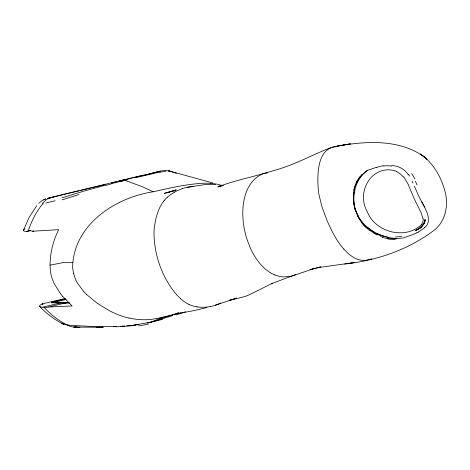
<?xml version="1.0" encoding="UTF-8"?>
<svg xmlns="http://www.w3.org/2000/svg" width="470" height="470" viewBox="0 0 470 470"><rect width="100%" height="100%" fill="white"/><g stroke="black" fill="none" stroke-linecap="round" stroke-linejoin="round"><path stroke-width="0.7" d="M425.015 219.619C424.862 224.431 419.798 228.919 415.245 230.758L420.021 227.974L421.972 226.24L419.957 228.02L415.169 230.746L420.021 227.974C422.436 226.17 424.968 223.056 425.015 219.619L424.868 220.988M23.512 230.218L29.128 217.387L36.731 205.719M356.372 183.106L356.977 181.855M421.608 224.413C405.851 240.217 375.06 232.462 367.24 211.588C355.438 191.302 372.945 162.861 396.786 171.386M163.366 201.654L164.236 200.555M360.032 177.108L360.331 176.72M359.95 177.19L360.261 176.785M361.9 174.869L367.317 170.446L376.523 167.279M424.745 227.709L418.253 232.045M38.793 203.281L41.93 200.731L45.555 198.933M167.461 197.159L168.372 196.354A66.141 47.687 77.5 0 1 174.264 192.3M367.317 170.446L366.289 171.227A37.506 32.501 72 0 0 361.025 176.65C354.991 184.346 353.052 194.715 354.18 204.28A35.979 34.721 10.1 0 0 362.816 222.551M174.247 192.259L174.758 191.966A85.029 61.4 77 0 1 176.338 191.126L182.46 188.541M220.647 302.933L220.424 303.062A50.625 36.525 77.3 0 1 220.195 303.185M62.786 296.494L72.127 305.947L48.222 307.051L67.574 302.498L69.043 302.527M295.706 274.533L271.243 283.786L272.588 283.204L249.212 294.813L244.999 296.523L229.331 300.389L236.751 298.133L233.496 299.108M48.222 307.051L45.408 307.697L42.623 307.186L62.821 302.41L51.753 302.192L51.876 302.803L69.672 303.144M67.516 302.533L65.318 303.062L62.898 302.445M219.731 303.432L219.008 303.796A56.782 40.972 77.3 0 1 215.207 305.3L214.96 305.382A75.605 54.555 77.3 0 1 210.772 306.44L210.495 306.499M416.767 232.779C412.454 234.824 407.931 236.381 403.401 237.861C388.449 240.305 372.704 233.796 362.623 222.721M336.214 146.716C316.322 148.026 317.127 177.172 318.425 190.99A47.511 27.049 75 0 0 319.024 194.903L321.891 206.565L326.938 220.236A114.527 65.201 75 0 0 328.501 223.832L331.838 230.841A67.862 38.634 75 0 0 343.805 249.1M50.173 198.093L50.56 197.929M45.649 198.904L43.692 199.732M150.518 322.349L162.397 317.397M371.893 258.853L365.407 260.368A58.016 33.029 75 0 1 361.295 260.21C354.163 259.211 348.452 254.211 343.834 249.018M175.04 314.777L175.574 314.565M232.626 299.372L215.207 305.306M330.956 147.574C311.91 154.977 293.973 165.252 274.045 170.44C255.469 176.503 236.093 179.875 217.839 186.942L223.262 185.297L218.662 186.267L222.739 185.691M51.336 197.629L52.393 197.271L47.511 198.34L57.769 195.808A178.712 0.47 -13.6 0 1 67.551 193.417L142.369 175.334C151.458 174.705 160.981 168.46 170.363 171.321A114.604 107.148 -88 0 1 176.362 173.365M172.784 315.623L154.307 321.18A41.701 6.68 -10.1 0 1 149.325 322.391L135.078 324.958M176.45 314.824L185.415 311.78M43.481 203.768L42.365 204.139A85.417 79.736 -88.2 0 0 28.265 230.888L26.655 231.44L30.573 230.517M344.71 264.111L354.956 262.477L317.679 267.659L320.54 267.013L312.762 268.975L291.388 276.266L283.622 276.912A75.793 44.503 75.3 0 1 279.603 276.401L274.709 274.974M62.058 197.77L84.512 190.949L106.15 184.992M52.775 197.159L67.656 193.552M167.461 192.459L164.171 193.387L175.862 190.473M162.755 319.212L158.284 320.434M179.716 313.149L180.921 312.826M178.524 313.466L156.492 318.601M157.767 320.563L156.328 320.94M206.988 307.545L194.092 310.57L176.661 313.843M60.313 293.392L54.397 283.956A37.23 34.757 -88.9 0 1 53.662 282.411L52.734 280.149A41.525 38.769 -88.9 0 1 51.183 275.132L50.59 272.347A18.935 17.678 -88.9 0 1 50.39 270.879L50.043 265.133L62.863 262.659L72.762 262.689M155.723 321.092L154.959 321.286M111.602 183.588L124.885 180.321L141.823 186.508L153.138 191.784C169.67 188.088 186.267 184.105 203.24 183.265A87.567 81.992 -83.9 0 1 210.401 183.329M320.54 267.013L310.071 269.651L312.762 268.975M160.364 171.156L157.814 171.791M154.348 321.439L147.181 323.084M157.567 171.85L155.975 172.243M153.42 172.866L151.969 173.219M153.978 172.731L155.682 172.314M51.03 197.453L46.736 199.38L42.341 203.451M149.801 173.747L148.173 174.147M150.118 173.671L151.669 173.295M134.608 177.437L136.2 177.055M136.517 176.979L137.933 176.632M138.638 176.462L139.796 176.179M140.483 176.015L141.623 175.739M142.528 175.516L143.644 175.245M144.308 175.087L145.447 174.811M146.141 174.64L147.839 174.229M130.736 178.377L131.812 178.118M132.675 177.907L133.644 177.672M128.845 178.835L129.926 178.571M135.801 177.678L155.881 172.983L166.028 171.18M68.32 193.393L71.634 192.594M72.298 192.436L78.937 190.844M80.264 190.52L81.586 190.203M82.25 190.045L90.875 187.971M91.538 187.812L94.858 187.013M95.522 186.854L104.81 184.616M111.443 183.024L116.084 181.902M119.404 181.109L128.104 179.011M120.02 180.974L119.509 181.091L120.067 180.962M52.675 197.153L53.721 196.907M153.138 191.784C115.044 197.518 73.631 224.924 72.639 266.895A24.105 22.613 -82.3 0 0 72.991 270.215L73.62 273.399M28.27 230.911L30.609 230.788A30.697 14.629 -68.1 0 1 32.536 231.222L33.793 230.94M42.247 303.884L65.142 298.521M51.753 302.192L65.318 299.014M51.876 302.803L66.153 299.455M169.241 171.333L169.899 171.186L168.207 171.039M121.178 180.709L122.083 180.509M121.319 180.674L122.018 180.527M123.416 180.239L123.833 180.163M332.396 147.081C362.235 141.282 397.42 138.039 423.635 156.469C434.233 164.964 441.183 177.507 444.743 190.485C448.844 204.221 446.001 220.647 434.48 230.012C409.376 249.047 378.867 259.928 347.712 263.623M215.648 184.593L205.384 184.516L186.913 187.36A67.016 48.34 77.6 0 0 182.466 188.558M123.639 180.198L124.162 180.104M76.633 326.891L72.204 326.944L68.021 325.504M156.14 318.666L149.548 319.588A78.678 73.825 -82.3 0 1 129.056 317.996M128.95 178.841L129.99 178.694M138.486 324.67L134.109 325.076M383.015 165.804L382.369 165.892A54.79 47.024 83.2 0 0 376.576 167.461M135.448 325.081L126.706 325.781M134.667 325.175L133.515 325.305M124.679 325.933L121.959 326.115M32.565 231.228L58.562 229.66L55.014 237.908L52.417 246.292L50.631 255.469L49.996 263.823A14.635 13.659 -88.9 0 0 50.043 265.133M121.125 326.251L120.197 326.298M116.243 326.456L94.3 326.532L67.533 325.246M193.376 186.666L191.566 186.755A74.865 54.009 77.1 0 0 187.195 187.301M396.081 238.901L394.483 238.907M96.45 327.326L103.283 327.243L74.53 327.102M395.969 238.895L387.891 238.09M73.396 327.079L79.976 327.226M210.401 183.335L216.27 184.005L221.722 185.327M44.368 307.668L44.392 307.674A85.605 79.906 -88.2 0 0 67.557 325.199M391.815 165.587C398.396 165.775 404.793 169.094 408.277 174.752M197.747 306.963L196.572 306.787M388.202 238.408L387.644 238.314M129.033 318.096L127.2 317.667A81.886 76.833 -82.3 0 1 116.719 314.148L115.867 313.801A104.44 97.989 -82.3 0 1 109.598 310.817L97.507 303.45M212.716 182.912L169.799 171.145M382.345 237.027L380.577 236.41M188.964 304.419L189.539 304.689A46.953 33.875 77.3 0 0 196.572 306.763M376.705 234.324L373.791 232.715M39.645 306.428C46.6 313.819 54.89 319.911 63.932 324.5M61.241 323.084L63.374 324.206M376.229 234.43L373.362 232.773A42.118 38.076 26.3 0 1 371.247 231.381L370.131 230.541M97.173 303.215L86.286 294.267M367.616 228.238L366.911 227.609M367.47 228.373L366.764 227.744M180.709 298.803L176.932 295.054M86.245 294.226L83.836 291.729M83.748 291.635L77.491 283.21A33.352 31.296 -82.3 0 1 76.381 281.178L76.099 280.596A36.026 33.805 -82.2 0 1 73.649 273.387M176.691 294.79C162.162 277.782 154.178 255.286 154.007 232.961A52.881 38.152 77.3 0 1 154.313 227.545L155.758 218.897L158.296 210.842A52.834 38.123 77.3 0 1 159.066 209.038L160.182 206.724A45.79 33.047 77.3 0 1 163.354 201.648M62.698 296.394L60.46 293.58M362.211 222.939L361.23 221.687A40.332 38.734 13.8 0 1 358.61 217.786M403.683 176.685L408.089 184.164L414.329 199.039L421.255 212.951L422.988 218.85M358.763 217.657L357.934 216.171M358.634 217.775L357.811 216.282M424.134 206.265L424.522 207L418.741 196.196L414.405 186.232M423.94 205.901L421.737 201.8M412.055 181.167L413.001 183.106M424.557 207.076C427.024 212.152 430.25 218.85 427.365 224.308A23.553 16.291 14.2 0 1 424.627 227.633M355.32 210.337L355.15 209.785M353.652 202.635L354.21 206.101A42.153 39.797 24.9 0 0 355.085 209.796M210.484 306.44A75.564 54.52 77.4 0 1 197.753 307.033M188.958 304.454A44.809 32.33 77.3 0 1 180.715 298.779M164.212 200.52A50.437 36.413 77.3 0 1 167.449 197.136M274.709 274.85A49.955 29.334 75.3 0 1 250.24 247.755L247.42 240.487A62.193 36.519 75.3 0 1 246.215 236.739C240.152 216.658 240.199 183.47 263.077 173.689A44.298 26.009 75.3 0 1 267.266 172.954M418.347 232.145A72.668 52.511 22 0 1 416.861 232.885M401.668 236.339A39.95 25.973 9.9 0 1 395.505 236.968M383.038 165.981A53.874 46.225 71.3 0 1 391.81 166.051M408.512 174.499A35.473 27.242 76.2 0 1 409.564 176.056M411.667 173.63A38.282 27.918 74 0 1 414.922 179.047M415.327 181.232A43.199 19.47 67.8 0 1 416.99 184.892M360.361 176.873A38.599 35.585 62.9 0 1 361.976 174.946M360.226 176.608A36.495 31.754 76.7 0 1 361.812 174.764M357.218 181.99A35.397 32.941 51 0 1 360.044 177.261M353.898 190.285A37.101 34.762 23 0 1 356.325 183.089M353.822 202.623A43.857 40.99 32.7 0 1 354.163 190.35M355.596 210.266A38.992 36.842 24.7 0 0 358.105 216.147A41.425 39.039 22.5 0 1 354.362 190.268M366.471 228.038A43.451 41.331 18.5 0 1 361.894 223.168M369.955 230.752A43.851 40.438 24.8 0 1 367.276 228.573M380.794 235.805A36.449 32.683 26.5 0 1 376.535 233.86M387.621 238.554A34.821 31.778 26 0 1 382.274 237.274M394.541 239.488A39.944 35.027 23.2 0 1 388.155 239.03M396.715 171.75A19.811 15.105 76.7 0 1 403.354 177.096M423.253 218.914A19.681 12.467 23.6 0 1 421.49 224.349M387.962 237.127A34.751 26.861 21.6 0 1 382.88 235.834M382.88 235.905A35.391 29.581 23.4 0 1 377.128 233.525M374.126 232.186A42.523 39.086 22.6 0 1 368.034 227.803M366.841 227.68A41.789 39.868 17.1 0 1 358.675 217.704M353.892 190.15A37.765 35.55 32.3 0 1 356.383 182.883M356.072 182.677A34.751 31.484 62 0 1 359.756 176.855M43.081 304.724A76.792 71.834 -89.7 0 1 42.212 303.931M42.394 307.198A67.968 5.64 -11.4 0 1 42.324 303.867M122.852 180.016A18.207 6.562 76.5 0 1 124.885 180.321M120.954 181.326A80.141 0.364 -13.5 0 1 127.758 179.699M26.49 231.475A68.555 5.687 -11.4 0 1 24.787 228.966M62.081 199.838A185.027 8.807 -15.7 0 1 78.989 194.527M106.144 185.292A46.606 2.808 -14.7 0 1 111.096 184.011M168.918 170.351A112.577 5.058 -15.8 0 1 169.588 170.645M116.025 326.427A158.255 25.351 -10.1 0 1 113.511 326.532M69.131 325.181A51.113 8.76 -10.9 0 1 62.792 323.284M179.029 312.421A69.66 11.527 -9.9 0 1 159.218 318.789M119.592 326.621A89.3 17.419 -8.7 0 1 115.597 326.779M133.216 325.598A49.062 9.106 -8.4 0 1 120.643 326.486M148.438 323.995A34.651 9.271 -9 0 1 138.532 325.88M45.89 203.017A51.465 0.711 -12.8 0 1 55.196 200.761M425.121 220.459L423.758 224.055L420.245 227.915L423.793 223.955L425.121 220.459M169.388 191.919L166.562 192.782L176.197 189.904L169.388 191.919M341.978 145.23L334.552 146.71L341.978 145.23M346.837 144.437L342.536 145.171L350.414 143.861L346.837 144.437M424.216 156.962L420.468 153.99L427.013 159.213L424.216 156.962"/></g></svg>
